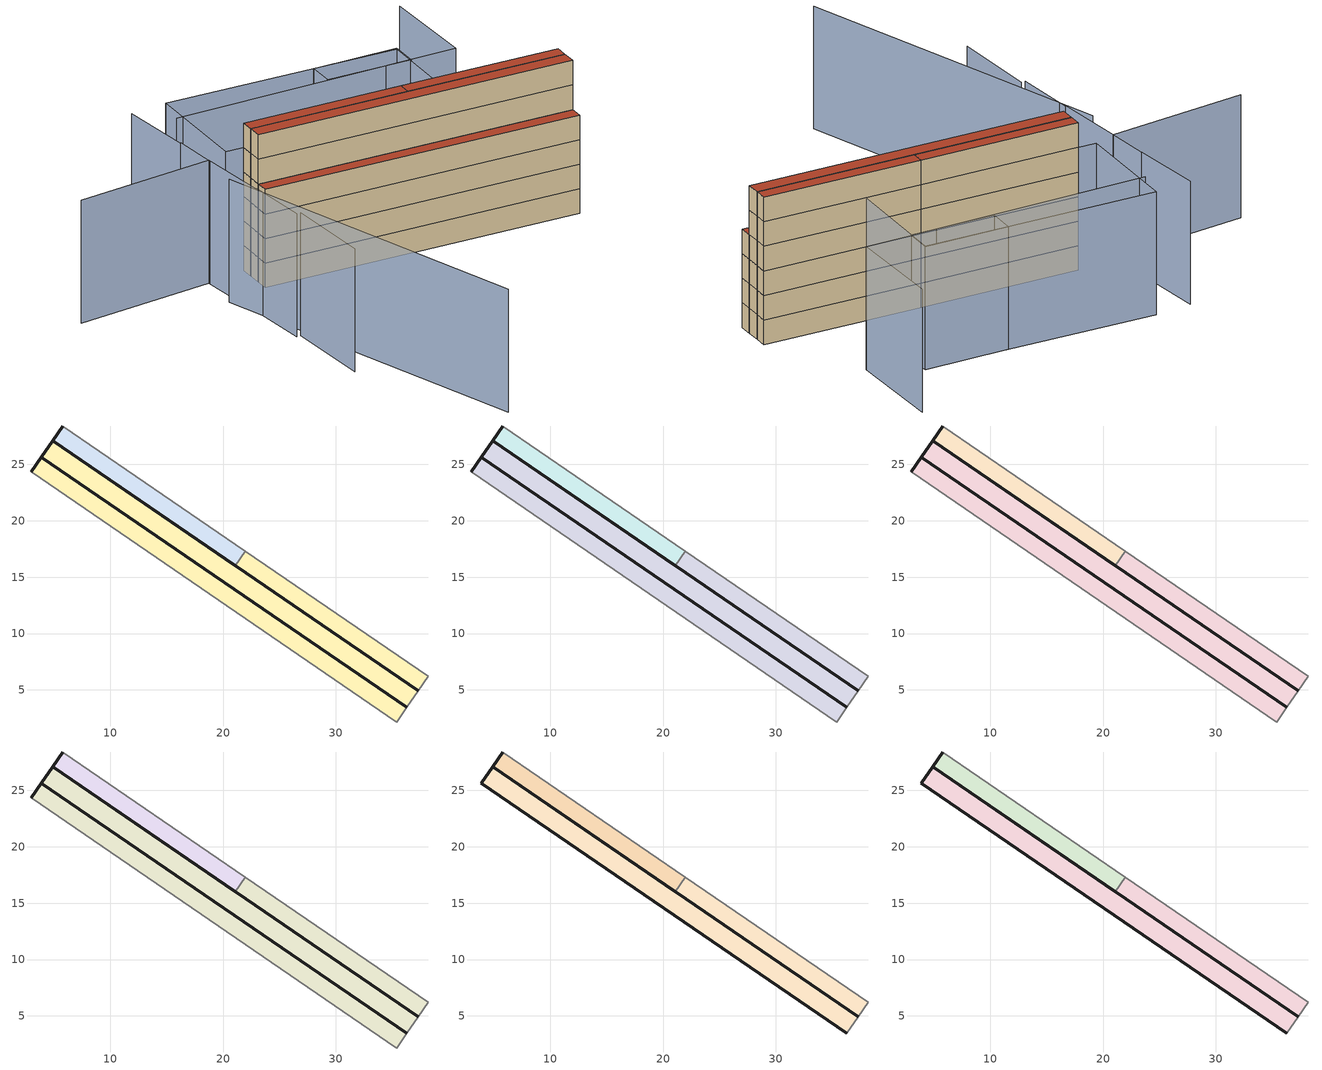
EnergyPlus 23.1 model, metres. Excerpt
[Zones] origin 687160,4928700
d3377ab985fd9727_F0_dwelling_0
 floor ground (EU_floor_Construction): 21.98,17.32 21.1,16.02 4.89,27.1 5.78,28.4 z0
 wall outside (EU_wall_Construction): 5.78,28.4 4.89,27.1 21.1,16.02 z0:3
 wall adiabatic (EU_wall_Construction): 21.98,17.32 5.78,28.4 z0:3
 wall to d3377ab985fd9727_F0_dwelling_1 (EU_wall_Construction): 21.1,16.02 21.98,17.32 z0:3
d3377ab985fd9727_F0_dwelling_1
 floor ground (EU_floor_Construction): 21.1,16.02 37.3,4.94 36.28,3.45 3.88,25.61 4.89,27.1 z0; 38.18,6.23 37.3,4.94 21.1,16.02 21.98,17.32 z0
 wall adiabatic (EU_wall_Construction): 21.1,16.02 37.3,4.94 38.18,6.23 21.98,17.32 z0:3
d3377ab985fd9727_F0_dwelling_2
 floor ground (EU_floor_Construction): 36.28,3.45 35.4,2.16 2.99,24.32 3.88,25.61 z0; 37.3,4.94 36.28,3.45 3.88,25.61 4.89,27.1 z0
 wall outside (EU_wall_Construction): 36.28,3.45 3.88,25.61 2.99,24.32 z0:3
 wall adiabatic (EU_wall_Construction): 2.99,24.32 35.4,2.16 36.28,3.45 z0:3
 ceiling to d3377ab985fd9727_F1_dwelling_2 (EU_floor_Construction): 37.3,4.94 4.89,27.1 3.88,25.61 36.28,3.45 z3
d3377ab985fd9727_F0_circulation
 floor ground (EU_floor_Construction): 21.1,16.02 37.3,4.94 36.28,3.45 3.88,25.61 4.89,27.1 z0; 38.18,6.23 37.3,4.94 28.38,11.04 21.1,16.02 21.98,17.32 z0; 36.28,3.45 35.4,2.16 2.99,24.32 3.88,25.61 z0
 wall outside (EU_wall_Construction): 37.3,4.94 4.89,27.1 3.88,25.61 36.28,3.45 z0:3
 wall adiabatic (EU_wall_Construction): 36.28,3.45 37.3,4.94 z0:3
 ceiling to d3377ab985fd9727_F1_dwelling_2 (EU_floor_Construction): 37.3,4.94 21.1,16.02 4.89,27.1 3.88,25.61 36.28,3.45 z3
d3377ab985fd9727_F1_dwelling_0
 floor to d3377ab985fd9727_F0_dwelling_0 (EU_floor_Construction): 21.98,17.32 21.1,16.02 4.89,27.1 5.78,28.4 z3
 wall outside (EU_wall_Construction): 5.78,28.4 4.89,27.1 21.1,16.02 z3:6
 wall adiabatic (EU_wall_Construction): 21.98,17.32 5.78,28.4 z3:6
 wall to d3377ab985fd9727_F1_dwelling_1 (EU_wall_Construction): 21.1,16.02 21.98,17.32 z3:6
d3377ab985fd9727_F1_dwelling_1
 floor to d3377ab985fd9727_F0_dwelling_1 (EU_floor_Construction): 21.1,16.02 37.3,4.94 36.28,3.45 3.88,25.61 4.89,27.1 z3; 38.18,6.23 37.3,4.94 21.1,16.02 21.98,17.32 z3
 wall adiabatic (EU_wall_Construction): 21.1,16.02 37.3,4.94 38.18,6.23 21.98,17.32 z3:6
d3377ab985fd9727_F1_dwelling_2
 floor outside (EU_floor_Construction): 37.3,4.94 36.28,3.45 3.88,25.61 4.89,27.1 z3
 floor to d3377ab985fd9727_F0_dwelling_2 (EU_floor_Construction): 36.28,3.45 35.4,2.16 2.99,24.32 3.88,25.61 z3
 wall outside (EU_wall_Construction): 36.28,3.45 3.88,25.61 2.99,24.32 z3:6
 wall adiabatic (EU_wall_Construction): 2.99,24.32 35.4,2.16 36.28,3.45 z3:6
 ceiling to d3377ab985fd9727_F2_dwelling_2 (EU_floor_Construction): 37.3,4.94 4.89,27.1 3.88,25.61 36.28,3.45 z6
d3377ab985fd9727_F1_circulation
 floor outside (EU_floor_Construction): 21.1,16.02 37.3,4.94 36.28,3.45 3.88,25.61 4.89,27.1 z3; 36.28,3.45 35.4,2.16 2.99,24.32 3.88,25.61 z3
 floor to d3377ab985fd9727_F0_circulation (EU_floor_Construction): 38.18,6.23 37.3,4.94 28.38,11.04 21.1,16.02 21.98,17.32 z3
 wall outside (EU_wall_Construction): 37.3,4.94 4.89,27.1 3.88,25.61 36.28,3.45 z3:6
 wall adiabatic (EU_wall_Construction): 36.28,3.45 37.3,4.94 z3:6
 ceiling to d3377ab985fd9727_F2_dwelling_2 (EU_floor_Construction): 37.3,4.94 21.1,16.02 4.89,27.1 3.88,25.61 36.28,3.45 z6
d3377ab985fd9727_F2_dwelling_0
 floor to d3377ab985fd9727_F1_dwelling_0 (EU_floor_Construction): 21.98,17.32 21.1,16.02 4.89,27.1 5.78,28.4 z6
 wall outside (EU_wall_Construction): 5.78,28.4 4.89,27.1 21.1,16.02 z6:9
 wall adiabatic (EU_wall_Construction): 21.98,17.32 5.78,28.4 z6:9
 wall to d3377ab985fd9727_F2_dwelling_1 (EU_wall_Construction): 21.1,16.02 21.98,17.32 z6:9
d3377ab985fd9727_F2_dwelling_1
 floor to d3377ab985fd9727_F1_dwelling_1 (EU_floor_Construction): 21.1,16.02 37.3,4.94 36.28,3.45 3.88,25.61 4.89,27.1 z6; 38.18,6.23 37.3,4.94 21.1,16.02 21.98,17.32 z6
 wall adiabatic (EU_wall_Construction): 21.1,16.02 37.3,4.94 38.18,6.23 21.98,17.32 z6:9
d3377ab985fd9727_F2_dwelling_2
 floor outside (EU_floor_Construction): 37.3,4.94 36.28,3.45 3.88,25.61 4.89,27.1 z6
 floor to d3377ab985fd9727_F1_dwelling_2 (EU_floor_Construction): 36.28,3.45 35.4,2.16 2.99,24.32 3.88,25.61 z6
 wall outside (EU_wall_Construction): 36.28,3.45 3.88,25.61 2.99,24.32 z6:9
 wall adiabatic (EU_wall_Construction): 2.99,24.32 35.4,2.16 36.28,3.45 z6:9
 ceiling to d3377ab985fd9727_F3_dwelling_2 (EU_floor_Construction): 37.3,4.94 4.89,27.1 3.88,25.61 36.28,3.45 z9
d3377ab985fd9727_F2_circulation
 floor outside (EU_floor_Construction): 21.1,16.02 37.3,4.94 36.28,3.45 3.88,25.61 4.89,27.1 z6; 36.28,3.45 35.4,2.16 2.99,24.32 3.88,25.61 z6
 floor to d3377ab985fd9727_F1_circulation (EU_floor_Construction): 38.18,6.23 37.3,4.94 28.38,11.04 21.1,16.02 21.98,17.32 z6
 wall outside (EU_wall_Construction): 37.3,4.94 4.89,27.1 3.88,25.61 36.28,3.45 z6:9
 wall adiabatic (EU_wall_Construction): 36.28,3.45 37.3,4.94 z6:9
 ceiling to d3377ab985fd9727_F3_dwelling_2 (EU_floor_Construction): 37.3,4.94 21.1,16.02 4.89,27.1 3.88,25.61 36.28,3.45 z9
d3377ab985fd9727_F3_dwelling_0
 floor to d3377ab985fd9727_F2_dwelling_0 (EU_floor_Construction): 21.98,17.32 21.1,16.02 4.89,27.1 5.78,28.4 z9
 wall outside (EU_wall_Construction): 5.78,28.4 4.89,27.1 21.1,16.02 z9:12
 wall adiabatic (EU_wall_Construction): 21.98,17.32 5.78,28.4 z9:12
 wall to d3377ab985fd9727_F3_dwelling_1 (EU_wall_Construction): 21.1,16.02 21.98,17.32 z9:12
d3377ab985fd9727_F3_dwelling_1
 floor to d3377ab985fd9727_F2_dwelling_1 (EU_floor_Construction): 21.1,16.02 37.3,4.94 36.28,3.45 3.88,25.61 4.89,27.1 z9; 38.18,6.23 37.3,4.94 21.1,16.02 21.98,17.32 z9
 wall adiabatic (EU_wall_Construction): 21.1,16.02 37.3,4.94 38.18,6.23 21.98,17.32 z9:12
d3377ab985fd9727_F3_dwelling_2
 floor outside (EU_floor_Construction): 37.3,4.94 36.28,3.45 3.88,25.61 4.89,27.1 z9
 floor to d3377ab985fd9727_F2_dwelling_2 (EU_floor_Construction): 36.28,3.45 35.4,2.16 2.99,24.32 3.88,25.61 z9
 wall outside (EU_wall_Construction): 36.28,3.45 3.88,25.61 2.99,24.32 z9:12
 wall adiabatic (EU_wall_Construction): 2.99,24.32 35.4,2.16 36.28,3.45 z9:12
 roof outside (EU_roof_Construction): 37.3,4.94 4.89,27.1 3.88,25.61 36.28,3.45 z12; 35.4,2.16 36.28,3.45 3.88,25.61 2.99,24.32 z12
d3377ab985fd9727_F3_circulation
 floor outside (EU_floor_Construction): 21.1,16.02 37.3,4.94 36.28,3.45 3.88,25.61 4.89,27.1 z9; 36.28,3.45 35.4,2.16 2.99,24.32 3.88,25.61 z9
 floor to d3377ab985fd9727_F2_circulation (EU_floor_Construction): 38.18,6.23 37.3,4.94 28.38,11.04 21.1,16.02 21.98,17.32 z9
 wall outside (EU_wall_Construction): 37.3,4.94 4.89,27.1 3.88,25.61 36.28,3.45 z9:12
 wall adiabatic (EU_wall_Construction): 36.28,3.45 37.3,4.94 z9:12
 roof outside (EU_floor_Construction): 35.4,2.16 36.28,3.45 3.88,25.61 2.99,24.32 z12
d3377ab985fd9727_F4_dwelling_0
 floor to d3377ab985fd9727_F3_dwelling_0 (EU_floor_Construction): 21.98,17.32 21.1,16.02 4.89,27.1 5.78,28.4 z12
 wall outside (EU_wall_Construction): 5.78,28.4 4.89,27.1 21.1,16.02 z12:15
 wall adiabatic (EU_wall_Construction): 21.98,17.32 5.78,28.4 z12:15
 wall to d3377ab985fd9727_F4_dwelling_1 (EU_wall_Construction): 21.1,16.02 21.98,17.32 z12:15
d3377ab985fd9727_F4_dwelling_1
 floor to d3377ab985fd9727_F3_dwelling_1 (EU_floor_Construction): 21.1,16.02 37.3,4.94 36.28,3.45 3.88,25.61 4.89,27.1 z12; 38.18,6.23 37.3,4.94 21.1,16.02 21.98,17.32 z12
 wall adiabatic (EU_wall_Construction): 21.1,16.02 37.3,4.94 38.18,6.23 21.98,17.32 z12:15
d3377ab985fd9727_F4_circulation
 floor to d3377ab985fd9727_F3_circulation (EU_floor_Construction): 21.1,16.02 37.3,4.94 36.28,3.45 3.88,25.61 4.89,27.1 z12; 38.18,6.23 37.3,4.94 28.38,11.04 21.1,16.02 21.98,17.32 z12
 wall outside (EU_wall_Construction): 37.3,4.94 4.89,27.1 3.88,25.61 36.28,3.45 z12:15
 wall adiabatic (EU_wall_Construction): 36.28,3.45 37.3,4.94 z12:15
d3377ab985fd9727_F5_dwelling_0
 floor to d3377ab985fd9727_F4_dwelling_0 (EU_floor_Construction): 21.98,17.32 21.1,16.02 4.89,27.1 5.78,28.4 z15
 wall outside (EU_wall_Construction): 5.78,28.4 4.89,27.1 21.1,16.02 z15:18
 wall adiabatic (EU_wall_Construction): 21.98,17.32 5.78,28.4 z15:18
 wall to d3377ab985fd9727_F5_dwelling_1 (EU_wall_Construction): 21.1,16.02 21.98,17.32 z15:18
 roof outside (EU_roof_Construction): 21.1,16.02 21.98,17.32 5.78,28.4 4.89,27.1 z18
d3377ab985fd9727_F5_dwelling_1
 floor outside (EU_floor_Construction): 21.1,16.02 37.3,4.94 36.28,3.45 3.88,25.61 4.89,27.1 z15
 floor to d3377ab985fd9727_F4_dwelling_1 (EU_floor_Construction): 38.18,6.23 37.3,4.94 21.1,16.02 21.98,17.32 z15
 wall adiabatic (EU_wall_Construction): 21.1,16.02 37.3,4.94 38.18,6.23 21.98,17.32 z15:18
 roof outside (EU_roof_Construction): 37.3,4.94 38.18,6.23 21.98,17.32 21.1,16.02 z18; 36.28,3.45 37.3,4.94 21.1,16.02 4.89,27.1 3.88,25.61 z18
d3377ab985fd9727_F5_circulation
 floor to d3377ab985fd9727_F4_circulation (EU_floor_Construction): 21.1,16.02 37.3,4.94 36.28,3.45 3.88,25.61 4.89,27.1 z15; 38.18,6.23 37.3,4.94 28.38,11.04 21.1,16.02 21.98,17.32 z15
 wall outside (EU_wall_Construction): 37.3,4.94 4.89,27.1 3.88,25.61 36.28,3.45 z15:18
 wall adiabatic (EU_wall_Construction): 36.28,3.45 37.3,4.94 z15:18
 roof outside (EU_roof_Construction): 37.3,4.94 38.18,6.23 21.98,17.32 21.1,16.02 z18; 36.28,3.45 37.3,4.94 21.1,16.02 4.89,27.1 3.88,25.61 z18
shading: -12.57,-13.68 -2,26.2 / -2.74,22.4 -6.35,15.64 / -14.1,38.21 1.23,30.38 / 1.23,30.38 -2.93,22.25 / 45.26,29.41 38.56,19.09 / 38.56,19.09 8.95,38.31 / -5.87,15.37 -11.24,5.94 / 3.73,35.11 1.1,30.15 / 7.77,43.25 3.63,35.11 / 26.96,30.66 35.63,24.83 / 35.63,24.83 33.8,22.12 / 33.8,22.12 25.14,27.95 / 25.14,27.95 26.96,30.66 / 27.63,13.38 3.97,29.7 / 3.97,29.7 11.83,41.09 / 11.83,41.09 35.49,24.78 / 35.49,24.78 27.63,13.38 z0:15
[Building]
EU S2 Campaign: North Axis=0; Terrain=City; Solar Distribution=FullExterior
[Site:Location]
Bologna: Latitude=44.5; Longitude=11.25; Time Zone=1; Elevation=37
[SizingPeriod:WeatherFileDays]
AnnualSizingPeriod: Begin Month=1; Begin Day of Month=1; End Month=12; End Day of Month=31; Day of Week for Start Day=Monday; Use Weather File Daylight Saving Period=No; Use Weather File Rain and Snow Indicators=No
[MATERIAL]
EU_InternalMass_Material: Roughness=MediumRough; Thickness=0.1; Conductivity=1; Density=1800; Specific Heat=900; Thermal Absorptance=0.9; Solar Absorptance=0.7; Visible Absorptance=0.7
[MATERIAL:NOMASS] Roughness=MediumRough; Thermal Absorptance=0.9; Solar Absorptance=0.7; Visible Absorptance=0.7
Name | Thermal Resistance
EU_wall_NoMass | 0.905828
EU_roof_NoMass | 0.37593
EU_floor_NoMass | 0.67114
[CONSTRUCTION]
EU_wall_Construction: EU_wall_NoMass
EU_roof_Construction: EU_roof_NoMass
EU_floor_Construction: EU_floor_NoMass
EU_InternalMass_Construction: EU_InternalMass_Material
[ZONE] Type=1; Multiplier=1; Ceiling Height=autocalculate; Floor Area=autocalculate; Part of Total Floor Area=Yes
Name | Volume
d3377ab985fd9727_F0_dwelling_0; d3377ab985fd9727_F1_dwelling_0; d3377ab985fd9727_F2_dwelling_0; d3377ab985fd9727_F3_dwelling_0; d3377ab985fd9727_F4_dwelling_0; d3377ab985fd9727_F5_dwelling_0 | 92.4185
d3377ab985fd9727_F0_dwelling_1; d3377ab985fd9727_F1_dwelling_1; d3377ab985fd9727_F2_dwelling_1; d3377ab985fd9727_F3_dwelling_1; d3377ab985fd9727_F4_dwelling_1; d3377ab985fd9727_F5_dwelling_1 | 304.407
d3377ab985fd9727_F0_dwelling_2; d3377ab985fd9727_F1_dwelling_2; d3377ab985fd9727_F2_dwelling_2; d3377ab985fd9727_F3_dwelling_2 | 396.828
d3377ab985fd9727_F0_circulation; d3377ab985fd9727_F1_circulation; d3377ab985fd9727_F2_circulation; d3377ab985fd9727_F3_circulation | 489.247
d3377ab985fd9727_F4_circulation; d3377ab985fd9727_F5_circulation | 304.406
[INTERNALMASS] Construction=EU_InternalMass_Construction
Name | Zone or ZoneList | Surface Area
d3377ab985fd9727_F0_dwelling_0_EU_InternalMass | d3377ab985fd9727_F0_dwelling_0 | 30.8063
d3377ab985fd9727_F0_dwelling_1_EU_InternalMass | d3377ab985fd9727_F0_dwelling_1 | 30.8063
d3377ab985fd9727_F0_dwelling_2_EU_InternalMass | d3377ab985fd9727_F0_dwelling_2 | 61.6137
d3377ab985fd9727_F1_dwelling_0_EU_InternalMass | d3377ab985fd9727_F1_dwelling_0 | 30.8063
d3377ab985fd9727_F1_dwelling_1_EU_InternalMass | d3377ab985fd9727_F1_dwelling_1 | 30.8063
d3377ab985fd9727_F1_dwelling_2_EU_InternalMass | d3377ab985fd9727_F1_dwelling_2 | 61.6137
d3377ab985fd9727_F2_dwelling_0_EU_InternalMass | d3377ab985fd9727_F2_dwelling_0 | 30.8063
d3377ab985fd9727_F2_dwelling_1_EU_InternalMass | d3377ab985fd9727_F2_dwelling_1 | 30.8063
d3377ab985fd9727_F2_dwelling_2_EU_InternalMass | d3377ab985fd9727_F2_dwelling_2 | 61.6137
d3377ab985fd9727_F3_dwelling_0_EU_InternalMass | d3377ab985fd9727_F3_dwelling_0 | 30.8063
d3377ab985fd9727_F3_dwelling_1_EU_InternalMass | d3377ab985fd9727_F3_dwelling_1 | 30.8063
d3377ab985fd9727_F3_dwelling_2_EU_InternalMass | d3377ab985fd9727_F3_dwelling_2 | 61.6137
d3377ab985fd9727_F4_dwelling_0_EU_InternalMass | d3377ab985fd9727_F4_dwelling_0 | 88.219
d3377ab985fd9727_F4_dwelling_1_EU_InternalMass | d3377ab985fd9727_F4_dwelling_1 | 88.219
d3377ab985fd9727_F5_dwelling_0_EU_InternalMass | d3377ab985fd9727_F5_dwelling_0 | 88.219
d3377ab985fd9727_F5_dwelling_1_EU_InternalMass | d3377ab985fd9727_F5_dwelling_1 | 88.219
[OTHEREQUIPMENT] Fuel Type=Electricity; Design Level Calculation Method=Watts/Area; Power per Zone Floor Area=1; Fraction Latent=0; Fraction Radiant=0; Fraction Lost=0; Carbon Dioxide Generation Rate=0; EndUse Subcategory=EU_Step8_InternalGains
Name | Zone or ZoneList or Space or SpaceList | Schedule
EU_Step8_InternalGain_d3377ab985fd9727_F0_dwelling_0_f000 | d3377ab985fd9727_F0_dwelling_0 | EU_Step8_GainSchedule_d3377ab985fd9727_F0_dwelling_0_f000
EU_Step8_InternalGain_d3377ab985fd9727_F0_dwelling_1_f000 | d3377ab985fd9727_F0_dwelling_1 | EU_Step8_GainSchedule_d3377ab985fd9727_F0_dwelling_1_f000
EU_Step8_InternalGain_d3377ab985fd9727_F0_dwelling_2_f000 | d3377ab985fd9727_F0_dwelling_2 | EU_Step8_GainSchedule_d3377ab985fd9727_F0_dwelling_2_f000
EU_Step8_InternalGain_d3377ab985fd9727_F1_dwelling_0_f000 | d3377ab985fd9727_F1_dwelling_0 | EU_Step8_GainSchedule_d3377ab985fd9727_F1_dwelling_0_f000
EU_Step8_InternalGain_d3377ab985fd9727_F1_dwelling_1_f000 | d3377ab985fd9727_F1_dwelling_1 | EU_Step8_GainSchedule_d3377ab985fd9727_F1_dwelling_1_f000
EU_Step8_InternalGain_d3377ab985fd9727_F1_dwelling_2_f000 | d3377ab985fd9727_F1_dwelling_2 | EU_Step8_GainSchedule_d3377ab985fd9727_F1_dwelling_2_f000
EU_Step8_InternalGain_d3377ab985fd9727_F2_dwelling_0_f000 | d3377ab985fd9727_F2_dwelling_0 | EU_Step8_GainSchedule_d3377ab985fd9727_F2_dwelling_0_f000
EU_Step8_InternalGain_d3377ab985fd9727_F2_dwelling_1_f000 | d3377ab985fd9727_F2_dwelling_1 | EU_Step8_GainSchedule_d3377ab985fd9727_F2_dwelling_1_f000
EU_Step8_InternalGain_d3377ab985fd9727_F2_dwelling_2_f000 | d3377ab985fd9727_F2_dwelling_2 | EU_Step8_GainSchedule_d3377ab985fd9727_F2_dwelling_2_f000
EU_Step8_InternalGain_d3377ab985fd9727_F3_dwelling_0_f000 | d3377ab985fd9727_F3_dwelling_0 | EU_Step8_GainSchedule_d3377ab985fd9727_F3_dwelling_0_f000
EU_Step8_InternalGain_d3377ab985fd9727_F3_dwelling_1_f000 | d3377ab985fd9727_F3_dwelling_1 | EU_Step8_GainSchedule_d3377ab985fd9727_F3_dwelling_1_f000
EU_Step8_InternalGain_d3377ab985fd9727_F3_dwelling_2_f000 | d3377ab985fd9727_F3_dwelling_2 | EU_Step8_GainSchedule_d3377ab985fd9727_F3_dwelling_2_f000
EU_Step8_InternalGain_d3377ab985fd9727_F4_dwelling_0_f000 | d3377ab985fd9727_F4_dwelling_0 | EU_Step8_GainSchedule_d3377ab985fd9727_F4_dwelling_0_f000
EU_Step8_InternalGain_d3377ab985fd9727_F4_dwelling_1_f000 | d3377ab985fd9727_F4_dwelling_1 | EU_Step8_GainSchedule_d3377ab985fd9727_F4_dwelling_1_f000
EU_Step8_InternalGain_d3377ab985fd9727_F5_dwelling_0_f000 | d3377ab985fd9727_F5_dwelling_0 | EU_Step8_GainSchedule_d3377ab985fd9727_F5_dwelling_0_f000
EU_Step8_InternalGain_d3377ab985fd9727_F5_dwelling_1_f000 | d3377ab985fd9727_F5_dwelling_1 | EU_Step8_GainSchedule_d3377ab985fd9727_F5_dwelling_1_f000
[ZONEINFILTRATION:DESIGNFLOWRATE] Schedule=EU_AlwaysOn; Design Flow Rate Calculation Method=Flow/Area; Flow Rate per Floor Area=0.0005; Constant Term Coefficient=1; Temperature Term Coefficient=0; Velocity Term Coefficient=0; Velocity Squared Term Coefficient=0
Name | Zone or ZoneList or Space or SpaceList
EU_Circulation_Infiltration_d3377ab985fd9727_F0_circulation | d3377ab985fd9727_F0_circulation
EU_Circulation_Infiltration_d3377ab985fd9727_F1_circulation | d3377ab985fd9727_F1_circulation
EU_Circulation_Infiltration_d3377ab985fd9727_F2_circulation | d3377ab985fd9727_F2_circulation
EU_Circulation_Infiltration_d3377ab985fd9727_F3_circulation | d3377ab985fd9727_F3_circulation
EU_Circulation_Infiltration_d3377ab985fd9727_F4_circulation | d3377ab985fd9727_F4_circulation
EU_Circulation_Infiltration_d3377ab985fd9727_F5_circulation | d3377ab985fd9727_F5_circulation
[ZONEVENTILATION:DESIGNFLOWRATE] Schedule=EU_AlwaysOn; Design Flow Rate Calculation Method=AirChanges/Hour; Air Changes per Hour=0.73129; Ventilation Type=Natural; Fan Pressure Rise=0; Fan Total Efficiency=1; Constant Term Coefficient=1; Temperature Term Coefficient=0; Velocity Term Coefficient=0; Velocity Squared Term Coefficient=0; Minimum Indoor Temperature=-100; Maximum Indoor Temperature=100; Delta Temperature=-100; Minimum Outdoor Temperature=-100; Maximum Outdoor Temperature=100; Maximum Wind Speed=40
Name | Zone or ZoneList or Space or SpaceList
EU_ConstantAir_d3377ab985fd9727_F0_dwelling_0 | d3377ab985fd9727_F0_dwelling_0
EU_ConstantAir_d3377ab985fd9727_F0_dwelling_1 | d3377ab985fd9727_F0_dwelling_1
EU_ConstantAir_d3377ab985fd9727_F0_dwelling_2 | d3377ab985fd9727_F0_dwelling_2
EU_ConstantAir_d3377ab985fd9727_F1_dwelling_0 | d3377ab985fd9727_F1_dwelling_0
EU_ConstantAir_d3377ab985fd9727_F1_dwelling_1 | d3377ab985fd9727_F1_dwelling_1
EU_ConstantAir_d3377ab985fd9727_F1_dwelling_2 | d3377ab985fd9727_F1_dwelling_2
EU_ConstantAir_d3377ab985fd9727_F2_dwelling_0 | d3377ab985fd9727_F2_dwelling_0
EU_ConstantAir_d3377ab985fd9727_F2_dwelling_1 | d3377ab985fd9727_F2_dwelling_1
EU_ConstantAir_d3377ab985fd9727_F2_dwelling_2 | d3377ab985fd9727_F2_dwelling_2
EU_ConstantAir_d3377ab985fd9727_F3_dwelling_0 | d3377ab985fd9727_F3_dwelling_0
EU_ConstantAir_d3377ab985fd9727_F3_dwelling_1 | d3377ab985fd9727_F3_dwelling_1
EU_ConstantAir_d3377ab985fd9727_F3_dwelling_2 | d3377ab985fd9727_F3_dwelling_2
EU_ConstantAir_d3377ab985fd9727_F4_dwelling_0 | d3377ab985fd9727_F4_dwelling_0
EU_ConstantAir_d3377ab985fd9727_F4_dwelling_1 | d3377ab985fd9727_F4_dwelling_1
EU_ConstantAir_d3377ab985fd9727_F5_dwelling_0 | d3377ab985fd9727_F5_dwelling_0
EU_ConstantAir_d3377ab985fd9727_F5_dwelling_1 | d3377ab985fd9727_F5_dwelling_1
[HVACTEMPLATE:THERMOSTAT] Constant Heating Setpoint=20; Constant Cooling Setpoint=50
EU_HeatOnly_d3377ab985fd9727_F0_dwelling_0; EU_HeatOnly_d3377ab985fd9727_F0_dwelling_1; EU_HeatOnly_d3377ab985fd9727_F0_dwelling_2; EU_HeatOnly_d3377ab985fd9727_F1_dwelling_0; EU_HeatOnly_d3377ab985fd9727_F1_dwelling_1; EU_HeatOnly_d3377ab985fd9727_F1_dwelling_2; EU_HeatOnly_d3377ab985fd9727_F2_dwelling_0; EU_HeatOnly_d3377ab985fd9727_F2_dwelling_1; EU_HeatOnly_d3377ab985fd9727_F2_dwelling_2; EU_HeatOnly_d3377ab985fd9727_F3_dwelling_0; EU_HeatOnly_d3377ab985fd9727_F3_dwelling_1; EU_HeatOnly_d3377ab985fd9727_F3_dwelling_2; EU_HeatOnly_d3377ab985fd9727_F4_dwelling_0; EU_HeatOnly_d3377ab985fd9727_F4_dwelling_1; EU_HeatOnly_d3377ab985fd9727_F5_dwelling_0; EU_HeatOnly_d3377ab985fd9727_F5_dwelling_1
[HVACTEMPLATE:ZONE:IDEALLOADSAIRSYSTEM] System Availability Schedule=EU_AlwaysOn; Maximum Heating Supply Air Temperature=50; Minimum Cooling Supply Air Temperature=13; Maximum Heating Supply Air Humidity Ratio=0.0156; Minimum Cooling Supply Air Humidity Ratio=0.0077; Heating Limit=NoLimit; Cooling Limit=NoLimit; Heating Availability Schedule=EU_AlwaysOn; Cooling Availability Schedule=EU_CoolingOff; Dehumidification Control Type=ConstantSensibleHeatRatio; Cooling Sensible Heat Ratio=0.7; Dehumidification Setpoint=60; Humidification Control Type=None; Humidification Setpoint=30; Outdoor Air Method=None; Outdoor Air Flow Rate per Person=0.00944; Outdoor Air Flow Rate per Zone Floor Area=0; Outdoor Air Flow Rate per Zone=0; Demand Controlled Ventilation Type=None; Outdoor Air Economizer Type=NoEconomizer; Heat Recovery Type=None; Sensible Heat Recovery Effectiveness=0.7; Latent Heat Recovery Effectiveness=0.65
Name | Template Thermostat
d3377ab985fd9727_F0_dwelling_0 | EU_HeatOnly_d3377ab985fd9727_F0_dwelling_0
d3377ab985fd9727_F0_dwelling_1 | EU_HeatOnly_d3377ab985fd9727_F0_dwelling_1
d3377ab985fd9727_F0_dwelling_2 | EU_HeatOnly_d3377ab985fd9727_F0_dwelling_2
d3377ab985fd9727_F1_dwelling_0 | EU_HeatOnly_d3377ab985fd9727_F1_dwelling_0
d3377ab985fd9727_F1_dwelling_1 | EU_HeatOnly_d3377ab985fd9727_F1_dwelling_1
d3377ab985fd9727_F1_dwelling_2 | EU_HeatOnly_d3377ab985fd9727_F1_dwelling_2
d3377ab985fd9727_F2_dwelling_0 | EU_HeatOnly_d3377ab985fd9727_F2_dwelling_0
d3377ab985fd9727_F2_dwelling_1 | EU_HeatOnly_d3377ab985fd9727_F2_dwelling_1
d3377ab985fd9727_F2_dwelling_2 | EU_HeatOnly_d3377ab985fd9727_F2_dwelling_2
d3377ab985fd9727_F3_dwelling_0 | EU_HeatOnly_d3377ab985fd9727_F3_dwelling_0
d3377ab985fd9727_F3_dwelling_1 | EU_HeatOnly_d3377ab985fd9727_F3_dwelling_1
d3377ab985fd9727_F3_dwelling_2 | EU_HeatOnly_d3377ab985fd9727_F3_dwelling_2
d3377ab985fd9727_F4_dwelling_0 | EU_HeatOnly_d3377ab985fd9727_F4_dwelling_0
d3377ab985fd9727_F4_dwelling_1 | EU_HeatOnly_d3377ab985fd9727_F4_dwelling_1
d3377ab985fd9727_F5_dwelling_0 | EU_HeatOnly_d3377ab985fd9727_F5_dwelling_0
d3377ab985fd9727_F5_dwelling_1 | EU_HeatOnly_d3377ab985fd9727_F5_dwelling_1
[SIZING:ZONE] Zone Cooling Design Supply Air Temperature Input Method=SupplyAirTemperature; Zone Cooling Design Supply Air Temperature=13; Zone Heating Design Supply Air Temperature Input Method=SupplyAirTemperature; Zone Heating Design Supply Air Temperature=50; Zone Cooling Design Supply Air Humidity Ratio=0.008; Zone Heating Design Supply Air Humidity Ratio=0.008; Cooling Design Air Flow Method=DesignDay; Cooling Design Air Flow Rate=0; Cooling Minimum Air Flow per Zone Floor Area=0.000762; Cooling Minimum Air Flow=0; Cooling Minimum Air Flow Fraction=0.2; Heating Design Air Flow Method=DesignDay; Heating Design Air Flow Rate=0; Heating Maximum Air Flow per Zone Floor Area=0.002032; Heating Maximum Air Flow=0.141576; Heating Maximum Air Flow Fraction=0.3; Account for Dedicated Outdoor Air System=No; Dedicated Outdoor Air System Control Strategy=NeutralSupplyAir; Dedicated Outdoor Air Low Setpoint Temperature for Design=autosize; Dedicated Outdoor Air High Setpoint Temperature for Design=autosize; Zone Load Sizing Method=Sensible Load Only No Latent Load; Zone Latent Cooling Design Supply Air Humidity Ratio Input Method=HumidityRatioDifference; Zone Cooling Design Supply Air Humidity Ratio Difference=0.005; Zone Latent Heating Design Supply Air Humidity Ratio Input Method=HumidityRatioDifference; Zone Humidification Design Supply Air Humidity Ratio Difference=0.005
d3377ab985fd9727_F0_dwelling_0; d3377ab985fd9727_F0_dwelling_1; d3377ab985fd9727_F0_dwelling_2; d3377ab985fd9727_F1_dwelling_0; d3377ab985fd9727_F1_dwelling_1; d3377ab985fd9727_F1_dwelling_2; d3377ab985fd9727_F2_dwelling_0; d3377ab985fd9727_F2_dwelling_1; d3377ab985fd9727_F2_dwelling_2; d3377ab985fd9727_F3_dwelling_0; d3377ab985fd9727_F3_dwelling_1; d3377ab985fd9727_F3_dwelling_2; d3377ab985fd9727_F4_dwelling_0; d3377ab985fd9727_F4_dwelling_1; d3377ab985fd9727_F5_dwelling_0; d3377ab985fd9727_F5_dwelling_1
[SCHEDULE:CONSTANT]
Name | Hourly Value
EU_AlwaysOn | 1
EU_CoolingOff | 0
[SCHEDULE:FILE] Column Number=1; Rows to Skip at Top=0; Number of Hours of Data=8760; Column Separator=Comma; Interpolate to Timestep=No; Minutes per Item=60; Adjust Schedule for Daylight Savings=Yes
Name | File
EU_Step8_GainSchedule_d3377ab985fd9727_F0_dwelling_0_f000 | ../../schedules/d3377ab985fd9727/d3377ab985fd9727_F0_dwelling_0_f000_gain.csv
EU_Step8_GainSchedule_d3377ab985fd9727_F0_dwelling_1_f000 | ../../schedules/d3377ab985fd9727/d3377ab985fd9727_F0_dwelling_1_f000_gain.csv
EU_Step8_GainSchedule_d3377ab985fd9727_F0_dwelling_2_f000 | ../../schedules/d3377ab985fd9727/d3377ab985fd9727_F0_dwelling_2_f000_gain.csv
EU_Step8_GainSchedule_d3377ab985fd9727_F1_dwelling_0_f000 | ../../schedules/d3377ab985fd9727/d3377ab985fd9727_F1_dwelling_0_f000_gain.csv
EU_Step8_GainSchedule_d3377ab985fd9727_F1_dwelling_1_f000 | ../../schedules/d3377ab985fd9727/d3377ab985fd9727_F1_dwelling_1_f000_gain.csv
EU_Step8_GainSchedule_d3377ab985fd9727_F1_dwelling_2_f000 | ../../schedules/d3377ab985fd9727/d3377ab985fd9727_F1_dwelling_2_f000_gain.csv
EU_Step8_GainSchedule_d3377ab985fd9727_F2_dwelling_0_f000 | ../../schedules/d3377ab985fd9727/d3377ab985fd9727_F2_dwelling_0_f000_gain.csv
EU_Step8_GainSchedule_d3377ab985fd9727_F2_dwelling_1_f000 | ../../schedules/d3377ab985fd9727/d3377ab985fd9727_F2_dwelling_1_f000_gain.csv
EU_Step8_GainSchedule_d3377ab985fd9727_F2_dwelling_2_f000 | ../../schedules/d3377ab985fd9727/d3377ab985fd9727_F2_dwelling_2_f000_gain.csv
EU_Step8_GainSchedule_d3377ab985fd9727_F3_dwelling_0_f000 | ../../schedules/d3377ab985fd9727/d3377ab985fd9727_F3_dwelling_0_f000_gain.csv
EU_Step8_GainSchedule_d3377ab985fd9727_F3_dwelling_1_f000 | ../../schedules/d3377ab985fd9727/d3377ab985fd9727_F3_dwelling_1_f000_gain.csv
EU_Step8_GainSchedule_d3377ab985fd9727_F3_dwelling_2_f000 | ../../schedules/d3377ab985fd9727/d3377ab985fd9727_F3_dwelling_2_f000_gain.csv
EU_Step8_GainSchedule_d3377ab985fd9727_F4_dwelling_0_f000 | ../../schedules/d3377ab985fd9727/d3377ab985fd9727_F4_dwelling_0_f000_gain.csv
EU_Step8_GainSchedule_d3377ab985fd9727_F4_dwelling_1_f000 | ../../schedules/d3377ab985fd9727/d3377ab985fd9727_F4_dwelling_1_f000_gain.csv
EU_Step8_GainSchedule_d3377ab985fd9727_F5_dwelling_0_f000 | ../../schedules/d3377ab985fd9727/d3377ab985fd9727_F5_dwelling_0_f000_gain.csv
EU_Step8_GainSchedule_d3377ab985fd9727_F5_dwelling_1_f000 | ../../schedules/d3377ab985fd9727/d3377ab985fd9727_F5_dwelling_1_f000_gain.csv
